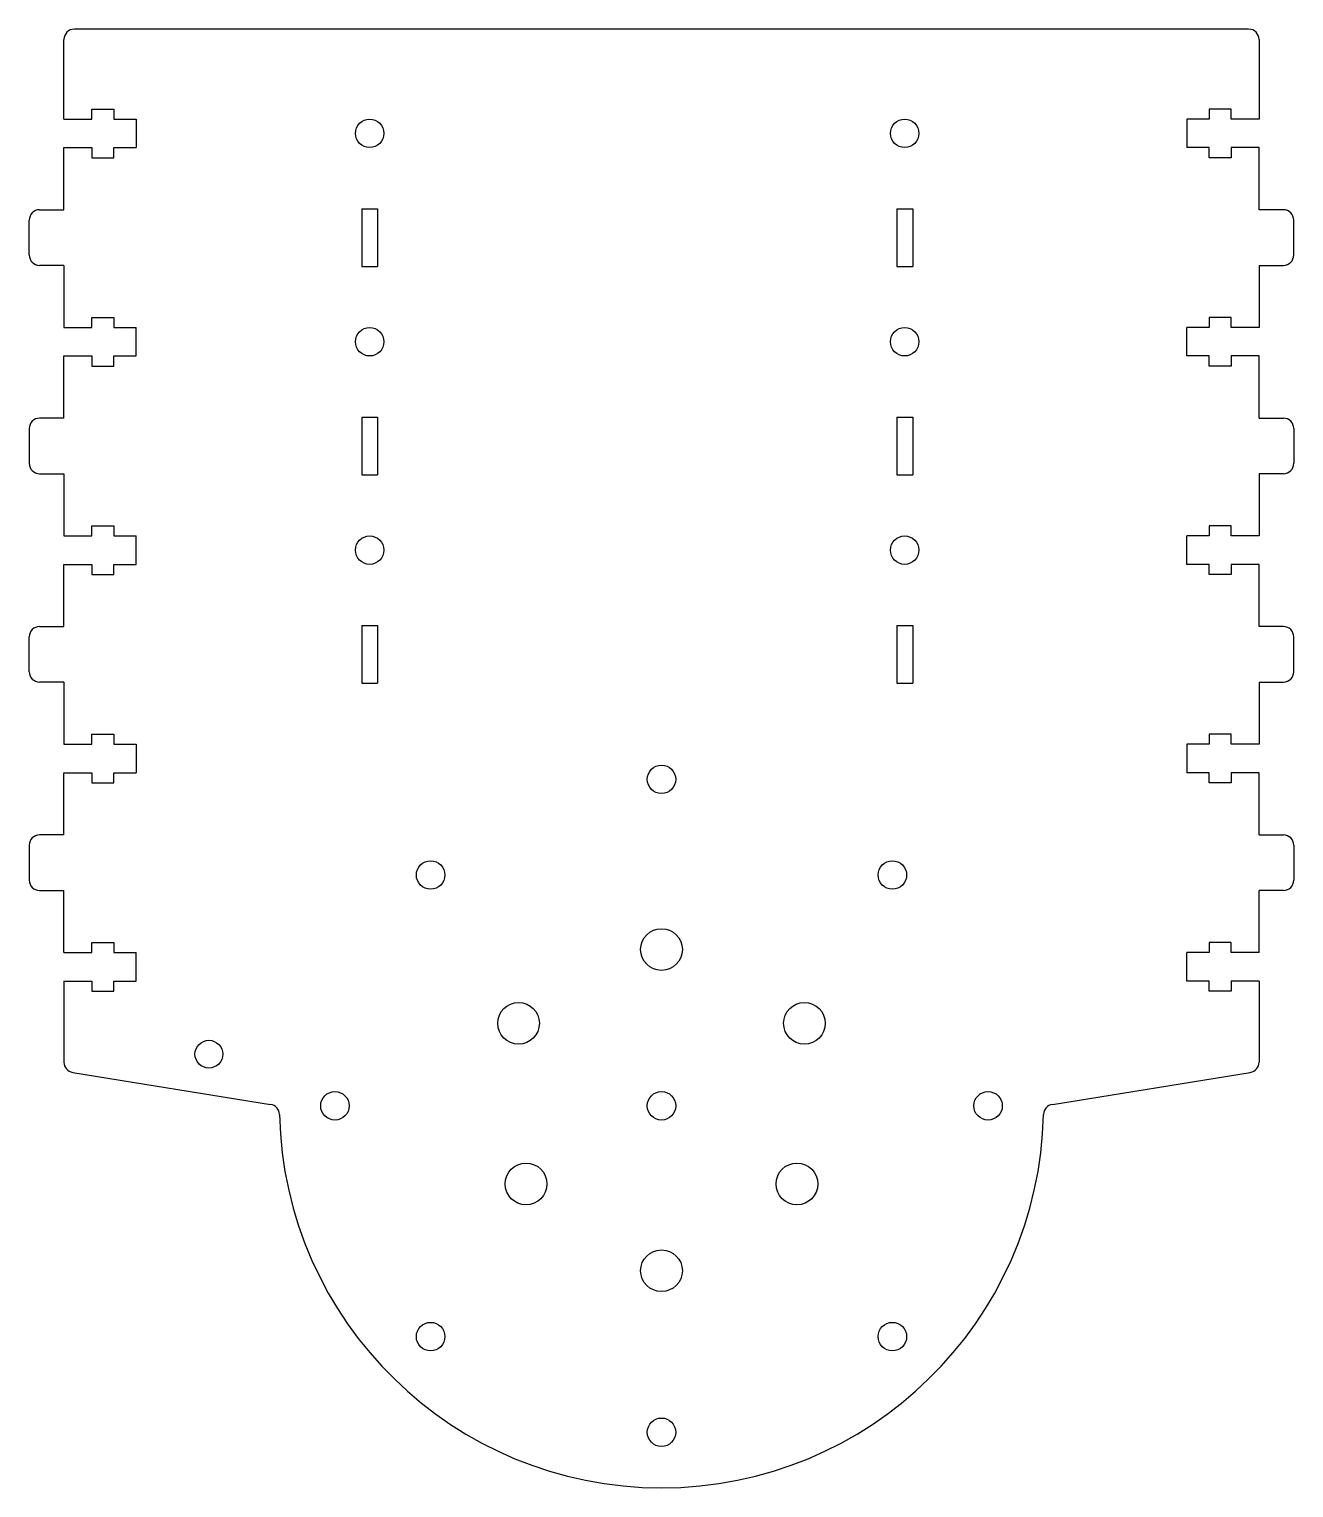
# Model space of a CAD drawing. Header units: millimetres. Extents: x 138 to 320, y -87 to 123.
import ezdxf

# ---------------------------------------------------------------- set-up
doc = ezdxf.new("R2010")
doc.units = ezdxf.units.MM

msp = doc.modelspace()

# ---------------------------------------------------------------- linework, layer by layer
at = {"color": 7, "linetype": 'Continuous', "lineweight": 25}
for p, q in [((313.5, 123), (144.5, 123)), ((143, 110.05), (143, 121.5)), ((315, 121.5), (315, 110.05)), ((147, 111.5), (150.2, 111.5)), ((147, 110.05), (147, 111.5)), ((150.2, 111.5), (150.2, 110.05)), ((311, 111.5), (307.8, 111.5)), ((307.8, 111.5), (307.8, 110.05)), ((311, 110.05), (311, 111.5)), ((143, 110.05), (147, 110.05)), ((150.2, 110.05), (153.4, 110.05)), ((153.4, 110.05), (153.4, 105.95)), ((307.8, 110.05), (304.6, 110.05)), ((304.6, 110.05), (304.6, 105.95)), ((315, 110.05), (311, 110.05)), ((143, 97), (143, 105.95)), ((143, 105.95), (147, 105.95)), ((147, 105.95), (147, 104.5)), ((150.2, 104.5), (150.2, 105.95)), ((150.2, 105.95), (153.4, 105.95)), ((307.8, 105.95), (304.6, 105.95)), ((307.8, 104.5), (307.8, 105.95)), ((311, 105.95), (311, 104.5)), ((315, 105.95), (311, 105.95)), ((315, 97), (315, 105.95)), ((147, 104.5), (150.2, 104.5)), ((311, 104.5), (307.8, 104.5)), ((139.5, 97), (143, 97)), ((185.85, 97.15), (185.85, 88.85)), ((185.85, 97.15), (188.15, 97.15)), ((188.15, 97.15), (188.15, 88.85)), ((262.85, 97.15), (262.85, 88.85)), ((262.85, 97.15), (265.15, 97.15)), ((265.15, 97.15), (265.15, 88.85)), ((318.5, 97), (315, 97)), ((138, 90.5), (138, 95.5)), ((320, 90.5), (320, 95.5)), ((143, 89), (139.5, 89)), ((143, 89), (143, 80.05)), ((185.85, 88.85), (188.15, 88.85)), ((262.85, 88.85), (265.15, 88.85)), ((315, 89), (318.5, 89)), ((315, 89), (315, 80.05)), ((143, 80.05), (147, 80.05)), ((147, 81.5), (150.2, 81.5)), ((147, 80.05), (147, 81.5)), ((150.2, 81.5), (150.2, 80.05)), ((150.2, 80.05), (153.4, 80.05)), ((153.4, 75.95), (153.4, 80.05)), ((307.8, 80.05), (304.6, 80.05)), ((304.6, 75.95), (304.6, 80.05)), ((311, 81.5), (307.8, 81.5)), ((307.8, 81.5), (307.8, 80.05)), ((311, 80.05), (311, 81.5)), ((315, 80.05), (311, 80.05)), ((143, 67), (143, 75.95)), ((143, 75.95), (147, 75.95)), ((147, 75.95), (147, 74.5)), ((150.2, 74.5), (150.2, 75.95)), ((150.2, 75.95), (153.4, 75.95)), ((307.8, 75.95), (304.6, 75.95)), ((307.8, 74.5), (307.8, 75.95)), ((311, 75.95), (311, 74.5)), ((315, 75.95), (311, 75.95)), ((315, 67), (315, 75.95)), ((147, 74.5), (150.2, 74.5)), ((311, 74.5), (307.8, 74.5)), ((138, 65.5), (138, 60.5)), ((143, 67), (139.5, 67)), ((185.85, 67.15), (185.85, 58.85)), ((185.85, 67.15), (188.15, 67.15)), ((188.15, 67.15), (188.15, 58.85)), ((262.85, 67.15), (262.85, 58.85)), ((262.85, 67.15), (265.15, 67.15)), ((265.15, 67.15), (265.15, 58.85)), ((315, 67), (318.5, 67)), ((320, 65.5), (320, 60.5)), ((139.5, 59), (143, 59)), ((143, 59), (143, 50.05)), ((185.85, 58.85), (188.15, 58.85)), ((262.85, 58.85), (265.15, 58.85)), ((318.5, 59), (315, 59)), ((315, 59), (315, 50.05)), ((147, 51.5), (150.2, 51.5)), ((147, 50.05), (147, 51.5)), ((150.2, 51.5), (150.2, 50.05)), ((311, 51.5), (307.8, 51.5)), ((307.8, 51.5), (307.8, 50.05)), ((311, 50.05), (311, 51.5)), ((143, 50.05), (147, 50.05)), ((150.2, 50.05), (153.4, 50.05)), ((153.4, 45.95), (153.4, 50.05)), ((307.8, 50.05), (304.6, 50.05)), ((304.6, 45.95), (304.6, 50.05)), ((315, 50.05), (311, 50.05)), ((143, 37), (143, 45.95)), ((143, 45.95), (147, 45.95)), ((147, 45.95), (147, 44.5)), ((147, 44.5), (150.2, 44.5)), ((150.2, 44.5), (150.2, 45.95)), ((150.2, 45.95), (153.4, 45.95)), ((307.8, 45.95), (304.6, 45.95)), ((307.8, 44.5), (307.8, 45.95)), ((311, 44.5), (307.8, 44.5)), ((311, 45.95), (311, 44.5)), ((315, 45.95), (311, 45.95)), ((315, 37), (315, 45.95)), ((139.5, 37), (143, 37)), ((185.85, 37.15), (185.85, 28.85)), ((185.85, 37.15), (188.15, 37.15)), ((188.15, 37.15), (188.15, 28.85)), ((262.85, 37.15), (262.85, 28.85)), ((262.85, 37.15), (265.15, 37.15)), ((265.15, 37.15), (265.15, 28.85)), ((318.5, 37), (315, 37)), ((138, 30.5), (138, 35.5)), ((320, 30.5), (320, 35.5)), ((143, 29), (139.5, 29)), ((143, 29), (143, 20.05)), ((185.85, 28.85), (188.15, 28.85)), ((262.85, 28.85), (265.15, 28.85)), ((315, 29), (318.5, 29)), ((315, 29), (315, 20.05)), ((147, 21.5), (150.2, 21.5)), ((147, 20.05), (147, 21.5)), ((150.2, 21.5), (150.2, 20.05)), ((311, 21.5), (307.8, 21.5)), ((307.8, 21.5), (307.8, 20.05)), ((311, 20.05), (311, 21.5)), ((143, 20.05), (147, 20.05)), ((150.2, 20.05), (153.4, 20.05)), ((153.4, 20.05), (153.4, 15.95)), ((307.8, 20.05), (304.6, 20.05)), ((304.6, 20.05), (304.6, 15.95)), ((315, 20.05), (311, 20.05)), ((143, 7), (143, 15.95)), ((143, 15.95), (147, 15.95)), ((147, 15.95), (147, 14.5)), ((150.2, 14.5), (150.2, 15.95)), ((150.2, 15.95), (153.4, 15.95)), ((307.8, 15.95), (304.6, 15.95)), ((307.8, 14.5), (307.8, 15.95)), ((311, 15.95), (311, 14.5)), ((315, 15.95), (311, 15.95)), ((315, 7), (315, 15.95)), ((147, 14.5), (150.2, 14.5)), ((311, 14.5), (307.8, 14.5)), ((143, 7), (139.5, 7)), ((315, 7), (318.5, 7)), ((138, 5.5), (138, 0.5)), ((320, 5.5), (320, 0.5)), ((139.5, -1), (143, -1)), ((143, -9.95), (143, -1)), ((318.5, -1), (315, -1)), ((315, -9.95), (315, -1)), ((143, -9.95), (147, -9.95)), ((147, -8.5), (150.2, -8.5)), ((147, -9.95), (147, -8.5)), ((150.2, -8.5), (150.2, -9.95)), ((150.2, -9.95), (153.4, -9.95)), ((153.4, -14.05), (153.4, -9.95)), ((307.8, -9.95), (304.6, -9.95)), ((304.6, -14.05), (304.6, -9.95)), ((311, -8.5), (307.8, -8.5)), ((307.8, -8.5), (307.8, -9.95)), ((311, -9.95), (311, -8.5)), ((315, -9.95), (311, -9.95)), ((143, -14.05), (143, -25.72)), ((143, -14.05), (147, -14.05)), ((147, -14.05), (147, -15.5)), ((150.2, -15.5), (150.2, -14.05)), ((150.2, -14.05), (153.4, -14.05)), ((307.8, -14.05), (304.6, -14.05)), ((307.8, -15.5), (307.8, -14.05)), ((311, -14.05), (311, -15.5)), ((315, -14.05), (311, -14.05)), ((315, -14.05), (315, -25.72)), ((147, -15.5), (150.2, -15.5)), ((311, -15.5), (307.8, -15.5)), ((144.26, -27.2), (172.75, -31.8)), ((285.25, -31.8), (313.74, -27.2))]:
    msp.add_line(p, q, dxfattribs=at)
for centre, radius in [((187, 108), 2.05), ((264, 108), 2.05), ((187, 78), 2.05), ((264, 78), 2.05), ((187, 48), 2.05), ((264, 48), 2.05), ((229, 15), 2.05), ((195.77, 1.23), 2.05), ((262.23, 1.23), 2.05), ((229, -9.5), 3), ((208.43, -20.12), 3), ((249.57, -20.12), 3), ((163.86, -24.57), 2), ((182, -32), 2.05), ((229, -32), 2.05), ((276, -32), 2.05), ((209.51, -43.25), 3), ((248.49, -43.25), 3), ((229, -55.75), 3), ((195.77, -65.23), 2.05), ((262.23, -65.23), 2.05), ((229, -79), 2.05)]:
    msp.add_circle(centre, radius, dxfattribs=at)
for centre, radius, start, end in [((144.5, 121.5), 1.5, 90, 180), ((313.5, 121.5), 1.5, 360, 90), ((139.5, 95.5), 1.5, 90, 180), ((318.5, 95.5), 1.5, 0, 90), ((139.5, 90.5), 1.5, 180, 270), ((318.5, 90.5), 1.5, 270, 0), ((139.5, 65.5), 1.5, 90, 180), ((318.5, 65.5), 1.5, 0, 90), ((139.5, 60.5), 1.5, 180, 270), ((318.5, 60.5), 1.5, 270, 0), ((139.5, 35.5), 1.5, 90, 180), ((318.5, 35.5), 1.5, 0, 90), ((139.5, 30.5), 1.5, 180, 270), ((318.5, 30.5), 1.5, 270, 0), ((139.5, 5.5), 1.5, 90, 180), ((318.5, 5.5), 1.5, 0, 90), ((139.5, 0.5), 1.5, 180, 270), ((318.5, 0.5), 1.5, 270, 0), ((144.5, -25.72), 1.5, 180, 260.8377), ((313.5, -25.72), 1.5, 279.1623, 0), ((172.51, -33.28), 1.5, 1.2979, 80.8377), ((229, -32), 55, 181.2979, 358.7021), ((285.49, -33.28), 1.5, 99.1623, 178.7021)]:
    msp.add_arc(centre, radius, start, end, dxfattribs=at)

doc.saveas('drawing.dxf')
